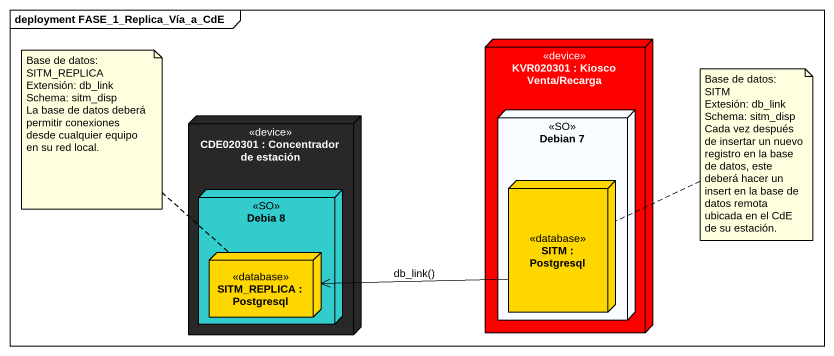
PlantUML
@startuml
mainframe deployment FASE_1_Replica_Vía_a_CdE
node "KVR020301 : Kiosco Venta/Recarga" as KVR020301 <<device>> #FF0000 {
  node "Debian 7" as Debian_7 <<SO>> {
    node "SITM : Postgresql" as SITM <<database>> #FFD700
  }
}
node "CDE020301 : Concentrador de estación" as CDE020301 <<device>> #282828 {
  node "Debia 8" as Debia_8 <<SO>> #33CCCC {
    node "SITM_REPLICA : Postgresql" as SITM_REPLICA <<database>> #FFD700
  }
}
SITM -left-> SITM_REPLICA : db_link()
note top of SITM_REPLICA
  Base de datos: SITM_REPLICA
  Extensión: db_link
  Schema: sitm_disp
  La base de datos deberá permitir conexiones desde cualquier equipo en su red local.
end note
note right of SITM
  Base de datos: SITM
  Extesión: db_link
  Schema: sitm_disp
  Cada vez después de insertar un nuevo registro en la base de datos, este deberá hacer un insert en la base de datos remota ubicada en el CdE de su estación.
end note
@enduml
